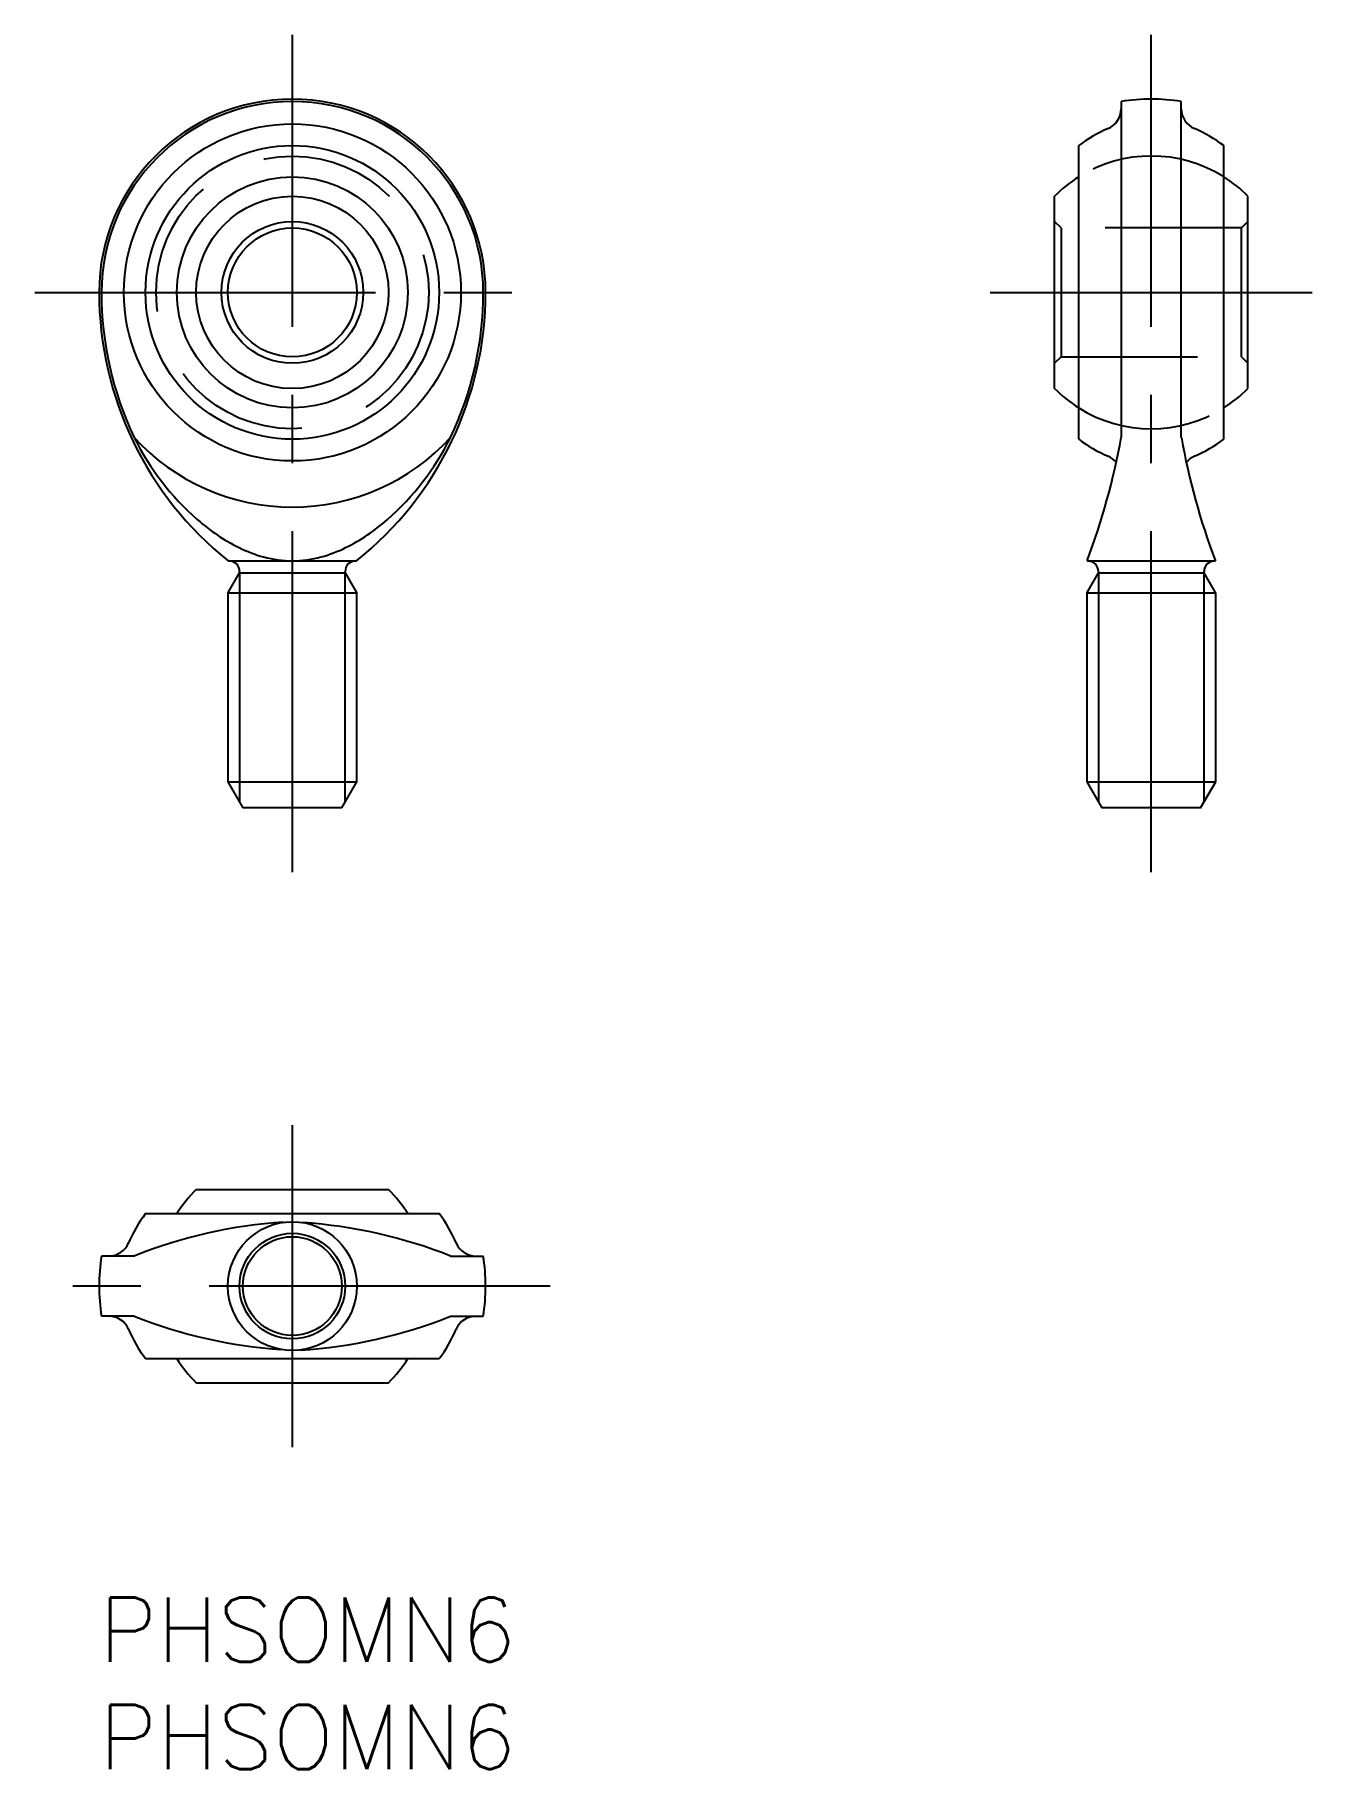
# Model space of a CAD drawing. Extents: x -3 to 56.5, y -8 to 72.8.
import ezdxf

# ---------------------------------------------------------------- set-up
doc = ezdxf.new("R2010")
doc.units = 0
doc.header["$LTSCALE"] = 0.5
doc.linetypes.add('CENTER', pattern=[50.8, 31.75, -6.35, 6.35, -6.35])
doc.linetypes.add('DASHED', pattern=[19.05, 12.7, -6.35])
for name, color, linetype in [('MSM_CENTER', 1, 'CENTER'), ('MSM_CONTINUOUS', 7, 'CONTINUOUS'), ('MSM_DASHED', 4, 'DASHED'), ('MSM_NARROW', 5, 'CONTINUOUS'), ('MSM_PART_NUMBER', 7, 'CONTINUOUS')]:
    doc.layers.add(name, color=color, linetype=linetype)
doc.styles.get("Standard").update_dxf_attribs({"font": 'txt.shx', "height": 3, "bigfont": 'bigfont.shx'})

# ---------------------------------------------------------------- blocks, each defined once
blk = doc.blocks.new('*U3')
at = {"layer": 'MSM_PART_NUMBER'}
blk.add_text('PHSOMN6', height=3, dxfattribs=at).set_placement((0, -3))
blk = doc.blocks.new('*U4')
at = {"layer": 'MSM_PART_NUMBER'}
blk.add_text('PHSOMN6', height=3, dxfattribs=at).set_placement((0, -8))

msp = doc.modelspace()

# ---------------------------------------------------------------- linework, layer by layer
at = {"layer": 'MSM_CENTER'}
for p, q in [((9, 33.773), (9, 72.773)), ((49, 33.773), (49, 72.773)), ((-3, 60.773), (21, 60.773)), ((41.5, 60.773), (56.5, 60.773)), ((9, 7), (9, 22)), ((21, 14.5), (-3, 14.5))]:
    msp.add_line(p, q, dxfattribs=at)
at = {"layer": 'MSM_CONTINUOUS'}
for p, q in [((47.6, 69.663), (47.6, 54.015)), ((50.4, 54.015), (50.4, 69.663)), ((45.625, 53.936), (45.625, 67.61)), ((52.375, 53.936), (52.375, 67.61)), ((44.5, 56.293), (44.5, 65.253)), ((53.5, 56.293), (53.5, 65.253)), ((6, 46.773), (6.541, 47.711)), ((6.013, 48.273), (11.987, 48.273)), ((6.541, 47.773), (6.541, 47.711)), ((6.541, 47.711), (11.458, 47.711)), ((11.458, 47.711), (11.458, 47.773)), ((11.458, 47.711), (12, 46.773)), ((46, 46.773), (46.541, 47.711)), ((46.013, 48.273), (51.987, 48.273)), ((46.541, 47.773), (46.541, 47.711)), ((46.541, 47.711), (51.458, 47.711)), ((51.458, 47.711), (51.458, 47.773)), ((52, 46.773), (51.458, 47.711)), ((12, 46.773), (6, 46.773)), ((6, 46.773), (6, 37.985)), ((12, 37.985), (12, 46.773)), ((46, 46.773), (46, 37.985)), ((52, 46.773), (46, 46.773)), ((52, 37.985), (52, 46.773)), ((6, 37.985), (12, 37.985)), ((6, 37.985), (6.7, 36.773)), ((11.3, 36.773), (12, 37.985)), ((46, 37.985), (52, 37.985)), ((46, 37.985), (46.7, 36.773)), ((51.3, 36.773), (52, 37.985)), ((11.3, 36.773), (6.7, 36.773)), ((51.3, 36.773), (46.7, 36.773)), ((4.52, 19), (13.48, 19)), ((2.163, 17.875), (15.837, 17.875)), ((1.629, 15.9), (0.11, 15.9)), ((16.371, 15.9), (17.89, 15.9)), ((1.629, 13.1), (0.11, 13.1)), ((16.371, 13.1), (17.89, 13.1)), ((2.163, 11.125), (15.837, 11.125)), ((4.52, 10), (13.48, 10))]:
    msp.add_line(p, q, dxfattribs=at)
for centre, radius in [((9, 60.773), 7.85), ((9, 60.773), 6.837), ((9, 60.773), 5.379), ((9, 60.773), 4.48), ((9, 60.773), 3.3), ((9, 60.773), 3), ((9, 14.5), 3), ((9, 14.5), 2.3)]:
    msp.add_circle(centre, radius, dxfattribs=at)
for centre, radius, start, end in [((9, 60.773), 9, 0, 180), ((9, 60.773), 8.89, 0, 180), ((49, 60.773), 9, 81.05098, 98.94902), ((46.6, 69.322), 1, 292.94038, 0), ((51.4, 69.322), 1, 180, 247.05962), ((49.465, 62.553), 6.35, 112.94038, 127.20711), ((48.535, 62.553), 6.35, 52.79289, 67.05962), ((49, 60.773), 6.35, 122.10659, 135.12611), ((49, 60.773), 6.35, 44.87389, 57.89341), ((16, 60.773), 16, 180, 231.37517), ((15.885, 60.77), 15.775, 179.98955, 205.35295), ((2, 60.773), 16, 308.62483, 0), ((2.12, 60.769), 15.77, 334.64286, 0.01464), ((49, 60.773), 6.35, 224.87389, 237.89341), ((49, 60.773), 6.35, 302.10659, 315.12611), ((9, 60.773), 10, 222.51433, 317.48567), ((12.971, 59.71), 12.691, 206.65869, 228.57381), ((5.029, 59.71), 12.691, 311.42619, 333.34131), ((49.465, 58.993), 6.35, 232.79289, 247.05962), ((15.139, 59.899), 32.99, 339.36552, 349.7267), ((82.212, 59.719), 32.319, 190.1655, 200.74228), ((48.535, 58.993), 6.35, 292.94038, 307.20711), ((46.6, 52.224), 1, 39.66414, 67.05962), ((51.4, 52.224), 1, 112.94038, 140.46531), ((10.579, 57.035), 9.103, 228.72561, 243.50602), ((7.421, 57.035), 9.103, 296.49398, 311.27439), ((9.359, 54.66), 6.433, 243.79323, 254.69706), ((8.641, 54.66), 6.433, 285.30294, 296.20677), ((6.041, 47.773), 0.5, 0, 90), ((9.015, 53.405), 5.132, 254.70854, 269.8381), ((8.985, 53.405), 5.132, 270.1619, 285.29146), ((11.958, 47.773), 0.5, 90, 180), ((46.041, 47.773), 0.5, 0, 90), ((51.958, 47.773), 0.5, 90, 180), ((9, 14.5), 6.35, 134.87389, 147.89341), ((9, 14.5), 6.35, 32.10659, 45.12611), ((7.22, 14.035), 6.35, 142.79289, 157.05962), ((10.78, 14.035), 6.35, 22.94038, 37.20711), ((9.966, -4.817), 22.332, 93.52026, 111.92136), ((7.881, -5.591), 23.107, 68.44318, 86.01897), ((0.451, 16.9), 1, 270, 337.05962), ((17.549, 16.9), 1, 202.94038, 270), ((9, 14.5), 9, 171.05098, 188.94902), ((9, 14.5), 9, 351.05098, 8.94902), ((0.451, 12.1), 1, 22.94038, 90), ((10.104, 34.544), 23.058, 248.43554, 266.01297), ((7.995, 33.947), 22.467, 273.48848, 291.88896), ((17.549, 12.1), 1, 90, 157.05962), ((7.22, 14.965), 6.35, 202.94038, 217.20711), ((10.78, 14.965), 6.35, 322.79289, 337.05962), ((9, 14.5), 6.35, 212.10659, 225.12611), ((9, 14.5), 6.35, 314.87389, 327.89341)]:
    msp.add_arc(centre, radius, start, end, dxfattribs=at)
at = {"layer": 'MSM_DASHED'}
for p, q in [((44.8, 63.773), (44.5, 64.073)), ((53.2, 63.773), (53.5, 64.073)), ((44.8, 63.773), (44.8, 57.773)), ((53.2, 63.773), (44.8, 63.773)), ((53.2, 57.773), (53.2, 63.773)), ((44.8, 57.773), (44.5, 57.473)), ((44.8, 57.773), (53.2, 57.773)), ((53.2, 57.773), (53.5, 57.473))]:
    msp.add_line(p, q, dxfattribs=at)
msp.add_circle((9, 60.773), 6.35, dxfattribs=at)
for start, end in [(57.89341, 122.10659), (237.89341, 302.10659)]:
    msp.add_arc((49, 60.773), 6.35, start, end, dxfattribs=at)
at = {"layer": 'MSM_NARROW'}
for p, q in [((6.541, 47.711), (6.541, 37.048)), ((11.458, 37.048), (11.458, 47.711)), ((46.541, 47.711), (46.541, 37.048)), ((51.458, 37.048), (51.458, 47.711))]:
    msp.add_line(p, q, dxfattribs=at)
msp.add_circle((9, 14.5), 2.458, dxfattribs=at)

# ---------------------------------------------------------------- block references
at = {"layer": 'MSM_CONTINUOUS'}
for name in ['*U3', '*U4']:
    msp.add_blockref(name, (0, 0), dxfattribs=at)

doc.saveas('drawing.dxf')
